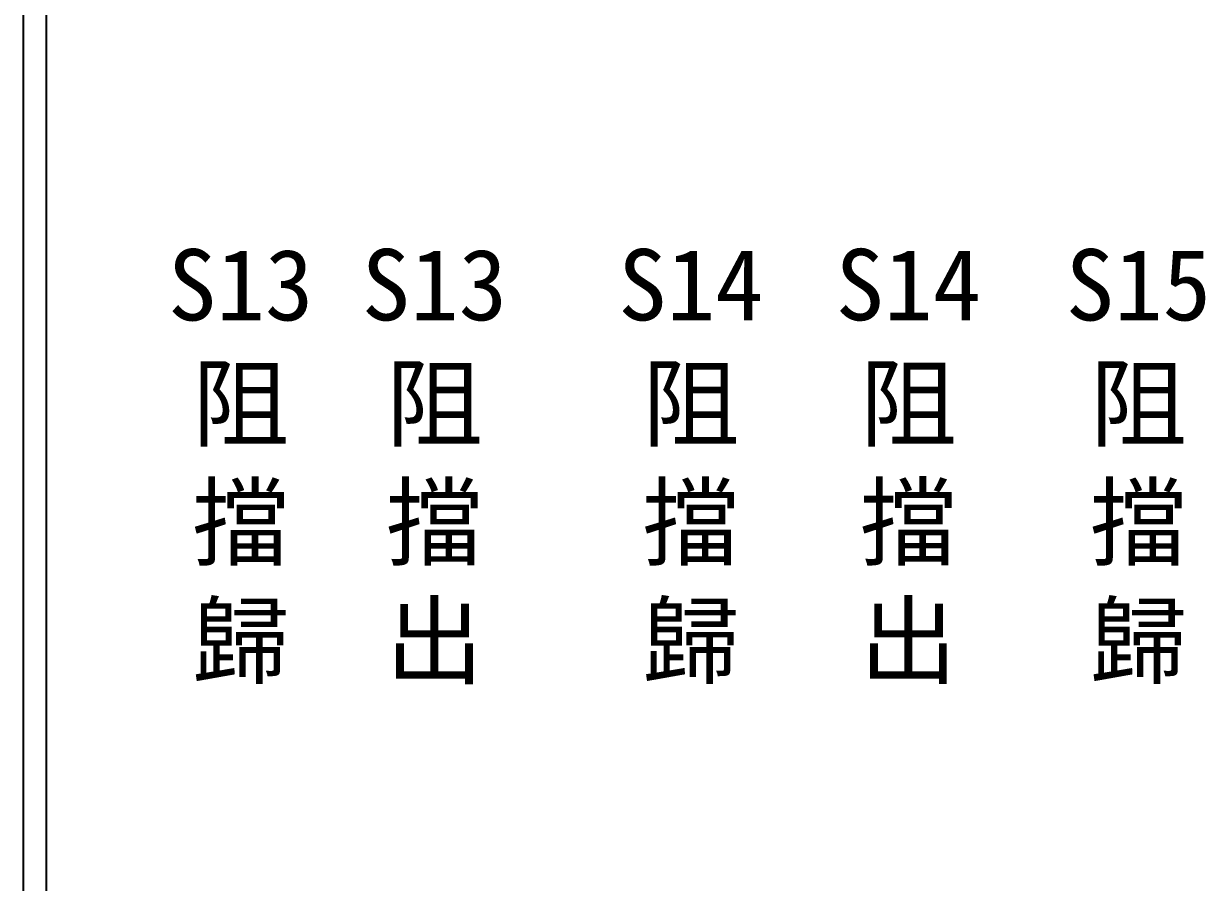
# Model space of a CAD drawing. Extents: x 325 to 612, y 3 to 207.
# Drawn here: x 325.3 to 390, y 50 to 97 of the extents above; entities that cross this region are included whole.
import ezdxf

# ---------------------------------------------------------------- set-up
doc = ezdxf.new("R2010")
doc.units = 0
doc.layers.add('圖框層', color=7, linetype='CONTINUOUS')
doc.layers.add('標尺寸層', color=3, linetype='CONTINUOUS')
doc.styles.add('CNS', font='romanc.shx', dxfattribs={"bigfont": 'chineset.shx'})

msp = doc.modelspace()

# ---------------------------------------------------------------- linework, layer by layer
at = {"layer": '圖框層', "color": 7}
for p, q in [((325.319, 3), (325.319, 206.969)), ((326.569, 4.25), (326.569, 205.719))]:
    msp.add_line(p, q, dxfattribs=at)

# ---------------------------------------------------------------- texts
at = {"layer": '標尺寸層', "color": 7, "char_height": 3.9, "width": 4.96081, "attachment_point": 5, "style": 'CNS'}
for s, insert in [('{\\fDFKai-SB|b0|i0|c136|p65;S13阻擋歸}', (337.198, 72.753)), ('{\\fDFKai-SB|b0|i0|c136|p65;S13阻擋出}', (347.801, 72.753)), ('{\\fDFKai-SB|b0|i0|c136|p65;S14阻\\P擋歸}', (361.838, 72.757)), ('{\\fDFKai-SB|b0|i0|c136|p65;S14阻擋出}', (373.735, 72.757)), ('{\\fDFKai-SB|b0|i0|c136|p65;S15阻擋歸}', (386.325, 72.753))]:
    msp.add_mtext(s, dxfattribs=dict(at, insert=insert))

doc.saveas('drawing.dxf')
